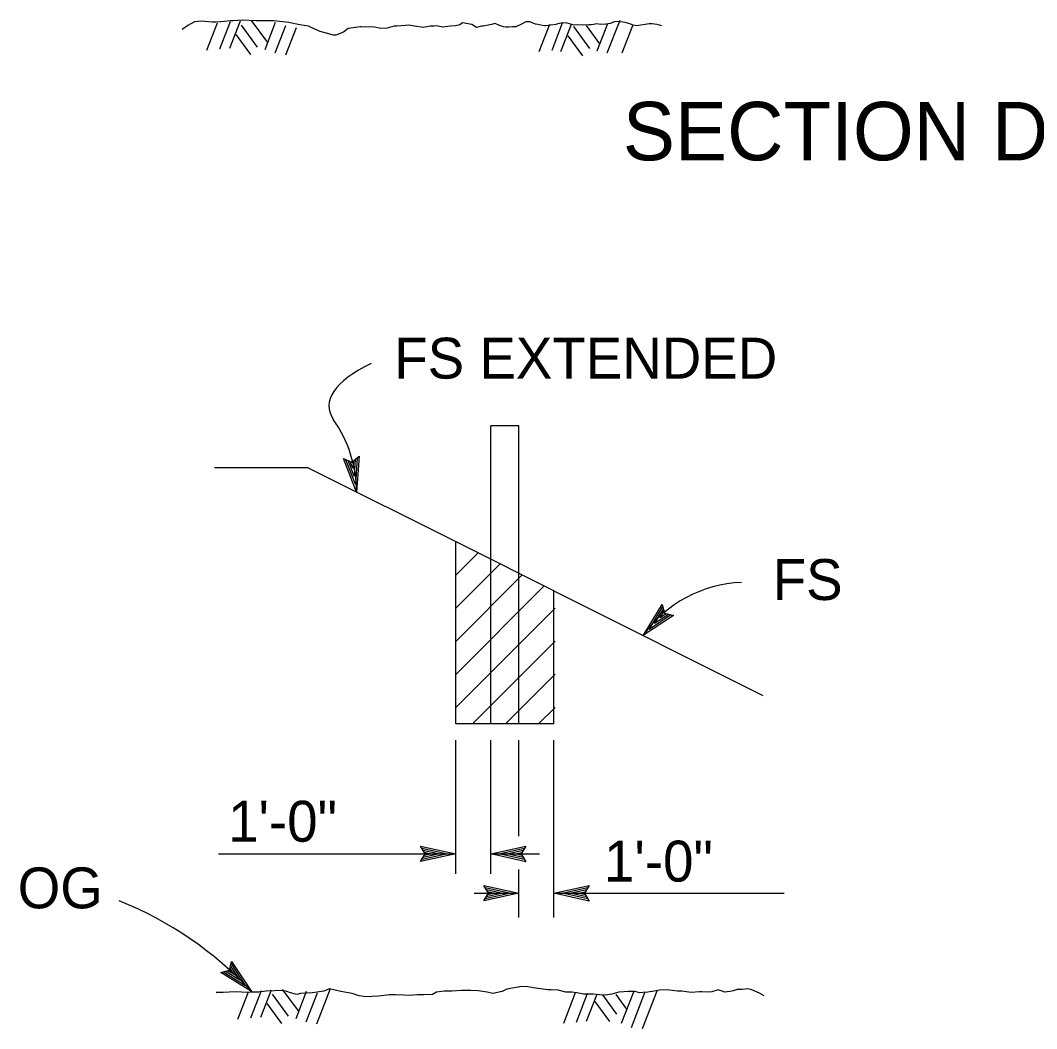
# Model space of a CAD drawing. Extents: x -894 to 866, y -476 to 714.
# Drawn here: x 195.7 to 369.6, y 151.5 to 324 of the extents above; entities that cross this region are included whole.
import ezdxf

# ---------------------------------------------------------------- set-up
doc = ezdxf.new("R2010")
doc.units = 0
for name, color, linetype in [('56 Stage 3 Anno', 7, 'Continuous'), ('57 Undefined', 7, 'Continuous'), ('59 Sndwall Anno', 7, 'Continuous'), ('60 Nongeo Data', 7, 'Continuous')]:
    doc.layers.add(name, color=color, linetype=linetype)

msp = doc.modelspace()

# ---------------------------------------------------------------- linework, layer by layer
at = {"layer": '56 Stage 3 Anno'}
for p, q in [((253.2297, 243.2757), (251.0053, 249.0048)), ((251.0053, 249.0048), (251.0053, 249.0048)), ((251.0053, 249.0048), (252.4411, 248.4158)), ((253.0151, 244.6501), (251.3958, 248.8272)), ((252.8127, 246.0071), (251.7655, 248.7048)), ((252.4411, 248.4158), (253.6446, 249.4095)), ((253.0057, 248.856), (252.8127, 246.0071)), ((253.3257, 249.1418), (253.021, 244.6398)), ((253.6446, 249.4095), (253.2297, 243.2757)), ((253.6446, 249.4095), (253.6446, 249.4095)), ((252.6045, 247.3729), (252.1564, 248.5268)), ((252.6895, 248.6292), (252.6045, 247.3729)), ((253.2297, 243.2757), (253.2297, 243.2757)), ((302.3122, 218.7856), (305.5048, 224.0367)), ((303.2721, 219.7918), (305.6012, 223.6186)), ((304.2256, 220.7781), (305.7292, 223.2509)), ((305.1827, 221.7745), (305.826, 222.8324)), ((305.5048, 224.0367), (305.5048, 224.0367)), ((305.5048, 224.0367), (305.9111, 222.5387)), ((307.4319, 222.1887), (302.3122, 218.7856)), ((307.0252, 222.2789), (303.2674, 219.7808)), ((306.604, 222.3588), (304.2256, 220.7781)), ((306.2315, 222.4718), (305.1827, 221.7745)), ((305.9111, 222.5387), (307.4319, 222.1887)), ((307.4319, 222.1887), (307.4319, 222.1887)), ((302.3122, 218.7856), (302.3122, 218.7856)), ((270.1895, 177.9466), (270.1895, 200.8419)), ((276.1895, 177.9466), (276.1895, 200.8419)), ((281.0068, 184.3994), (281.0068, 200.8419)), ((287.0068, 170.4821), (287.0068, 200.8419)), ((264.9896, 181.375), (264.1896, 182.7151)), ((264.1896, 182.7151), (264.1896, 182.7151)), ((264.1896, 182.7151), (270.1895, 181.375)), ((276.1895, 181.375), (282.1895, 182.7053)), ((282.1895, 182.7053), (281.3895, 181.375)), ((282.1895, 182.7053), (282.1895, 182.7053)), ((229.6047, 181.375), (270.1895, 181.375)), ((270.1895, 181.375), (264.1892, 180.0451)), ((264.1896, 180.0451), (264.9896, 181.375)), ((264.4061, 182.3592), (268.8096, 181.3758)), ((268.7986, 181.3718), (264.4242, 180.4045)), ((267.4266, 181.3773), (264.6014, 180.751)), ((264.6396, 181.9998), (267.4266, 181.3773)), ((264.8159, 181.6529), (266.0451, 181.3785)), ((266.0451, 181.3785), (264.8364, 181.1104)), ((270.1895, 181.375), (270.1895, 181.375)), ((276.1895, 181.375), (284.528, 181.375)), ((282.1895, 180.0352), (276.1895, 181.375)), ((276.1895, 181.375), (276.1895, 181.375)), ((281.9729, 180.3911), (277.5694, 181.3746)), ((277.5804, 181.3785), (281.9544, 182.3458)), ((278.9521, 181.373), (281.7773, 181.9994)), ((281.7391, 180.7506), (278.9521, 181.373)), ((280.3336, 181.3718), (281.5422, 181.6399)), ((281.5631, 181.0974), (280.3336, 181.3718)), ((281.3895, 181.375), (282.1895, 180.0352)), ((264.1896, 180.0451), (264.1896, 180.0451)), ((282.1895, 180.0352), (282.1895, 180.0352)), ((281.0068, 170.4821), (281.0068, 178.6833)), ((275.8068, 174.6451), (275.0068, 175.9848)), ((275.0068, 175.9848), (275.0068, 175.9848)), ((275.0068, 175.9848), (281.0068, 174.6451)), ((287.0068, 174.6451), (293.0071, 175.975)), ((293.0067, 175.975), (292.2067, 174.6451)), ((293.0067, 175.975), (293.0067, 175.975)), ((273.345, 174.6451), (281.0068, 174.6451)), ((281.0068, 174.6451), (275.0068, 173.3148)), ((275.0068, 173.3148), (275.8068, 174.6451)), ((275.2233, 175.6293), (279.6269, 174.6455)), ((279.6158, 174.6415), (275.2414, 173.6742)), ((278.2438, 174.647), (275.419, 174.0211)), ((275.4572, 175.2695), (278.2438, 174.647)), ((275.6332, 174.923), (276.8627, 174.6482)), ((276.8627, 174.6482), (275.6536, 174.3805)), ((281.0068, 174.6451), (281.0068, 174.6451)), ((293.0067, 173.3053), (287.0068, 174.6451)), ((287.0068, 174.6451), (287.0068, 174.6451)), ((287.0068, 174.6451), (326.387, 174.6451)), ((292.7902, 173.6608), (288.3867, 174.6443)), ((288.3977, 174.6486), (292.7721, 175.6159)), ((289.7697, 174.6431), (292.5949, 175.2691)), ((292.5567, 174.0207), (289.7697, 174.6431)), ((291.1512, 174.6419), (292.3599, 174.9096)), ((292.3804, 174.3671), (291.1512, 174.6419)), ((292.2067, 174.6451), (293.0067, 173.3053)), ((275.0068, 173.3152), (275.0068, 173.3152)), ((293.0067, 173.3053), (293.0067, 173.3053)), ((231.4892, 161.4545), (231.8427, 162.9742)), ((231.5569, 161.775), (232.2518, 160.7242)), ((231.6707, 162.1467), (233.2459, 159.7648)), ((231.7518, 162.5679), (234.2403, 158.8042)), ((231.8427, 162.9742), (231.8427, 162.9742)), ((231.8427, 162.9742), (235.2336, 157.8463)), ((229.9903, 161.0518), (231.4892, 161.4545)), ((235.2336, 157.8463), (229.9903, 161.0518)), ((229.9903, 161.0518), (229.9903, 161.0518)), ((234.2297, 158.8089), (230.4085, 161.1475)), ((233.2459, 159.7648), (230.777, 161.2742)), ((232.2518, 160.7242), (231.1955, 161.3699)), ((235.2336, 157.8463), (235.2336, 157.8463))]:
    msp.add_line(p, q, dxfattribs=at)
for centre, radius, start, end in [((231.321, 243.0933), 21.925, 0.448369, 34.989361), ((320.0334, 205.9363), 21.925, 92.485356, 143.924144), ((189.2056, 114.8292), 63.0006, 43.063294, 68.21785)]:
    msp.add_arc(centre, radius, start, end, dxfattribs=at)
msp.add_ellipse((302.6702, 259.8869), major_axis=(-54.1772, -1.9881), ratio=0.25888684, start_param=5.75077625, end_param=6.44495866, dxfattribs=at)
at = {"layer": '59 Sndwall Anno'}
for p, q in [((229.3718, 323.5188), (227.5608, 318.8558)), ((231.5675, 323.7499), (229.7565, 319.0869)), ((233.301, 323.8657), (231.4899, 319.2023)), ((235.1951, 323.9991), (237.9612, 320.2424)), ((239.31, 323.6346), (237.499, 318.9712)), ((288.4237, 323.5188), (286.6127, 318.8558)), ((298.2465, 323.9814), (296.0662, 318.3668)), ((233.4616, 323.1901), (236.2277, 319.4334)), ((241.0435, 323.0566), (239.2325, 318.3936)), ((242.8927, 322.7101), (241.0813, 318.0468)), ((286.228, 323.2877), (284.417, 318.6247)), ((289.9261, 323.2877), (288.115, 318.6247)), ((290.3178, 322.959), (293.0843, 319.2023)), ((292.5079, 323.1479), (294.8174, 320.0113)), ((296.1666, 323.4035), (294.3552, 318.7401)), ((300.4422, 323.0566), (298.6312, 318.3936)), ((232.5372, 321.5724), (235.0565, 318.1507)), ((289.3934, 321.3413), (291.9127, 317.9196)), ((234.6758, 157.7132), (232.8648, 153.0502)), ((236.8714, 157.9443), (235.0604, 153.2813)), ((238.6049, 158.0601), (236.7939, 153.3971)), ((238.7655, 157.3845), (241.5321, 153.6282)), ((240.499, 158.1935), (243.2651, 154.4368)), ((244.6143, 157.829), (242.8029, 153.166)), ((246.471, 157.5691), (244.5364, 152.588)), ((248.7253, 158.2656), (246.3856, 152.2416)), ((290.6591, 157.5971), (288.6316, 152.3766)), ((292.6532, 157.3097), (290.8056, 152.5518)), ((294.2934, 157.1853), (292.539, 152.6676)), ((295.2965, 157.2317), (297.6949, 153.9746)), ((297.5788, 157.2955), (299.4284, 154.7837)), ((300.606, 157.7353), (298.5091, 152.3361)), ((302.5107, 157.5979), (300.1949, 151.6353)), ((304.615, 157.9093), (302.113, 151.4672)), ((237.8411, 155.7668), (240.3604, 152.3455)), ((294.004, 156.1132), (296.5237, 152.692))]:
    msp.add_line(p, q, dxfattribs=at)
for points in [[(270.1895, 229.0506), (274.0253, 232.8863)], [(270.1895, 223.3939), (277.7942, 230.9985)], [(270.1895, 217.7368), (281.5631, 229.1107)], [(270.1895, 212.0801), (285.332, 227.2225)], [(270.1895, 206.423), (287.1887, 223.4225)], [(273.0371, 203.6139), (287.1887, 217.7659)], [(278.6942, 203.6143), (287.1887, 212.1088)], [(284.3509, 203.6143), (287.1887, 206.4521)]]:
    msp.add_lwpolyline(points, dxfattribs=at)
at = {"layer": '60 Nongeo Data'}
for p, q in [((281.0068, 254.5977), (276.1895, 254.5977)), ((276.1895, 203.6139), (276.1895, 254.5977)), ((281.0068, 203.6139), (281.0068, 254.5977)), ((244.9415, 247.4552), (228.9297, 247.4552)), ((244.9415, 247.4552), (271.3383, 234.2324)), ((270.1895, 203.6139), (270.1895, 234.8079)), ((271.3383, 234.2324), (287.1505, 226.3119)), ((287.0068, 203.6139), (287.0068, 226.3839)), ((287.1914, 226.2914), (322.7661, 208.471)), ((287.0068, 203.6139), (270.1895, 203.6139))]:
    msp.add_line(p, q, dxfattribs=at)
for points in [[(305.4359, 323.0535), (305.0343, 323.2031), (304.5827, 323.3019), (303.83, 323.3999), (303.278, 323.3983), (301.1717, 323.0889), (300.5693, 323.1873), (300.3686, 323.2369), (299.967, 323.3865), (299.1638, 323.6353), (297.9095, 323.7818), (297.3575, 323.7798), (296.6056, 323.4755), (295.8532, 323.3723), (294.9505, 323.3188), (294.3481, 323.4172), (293.7965, 323.3145), (293.3953, 323.2629), (292.9438, 323.2109), (292.141, 323.2082), (291.0371, 323.2546), (290.4355, 323.2023), (290.0839, 323.3015), (289.2808, 323.4999), (288.5284, 323.5979), (287.6757, 323.394), (287.3249, 323.292), (285.6194, 323.0849), (285.3686, 323.0838), (284.7662, 323.1826), (284.2143, 323.281), (283.8631, 323.3302), (282.8591, 323.729), (282.2068, 323.7771), (281.4548, 323.372), (280.5025, 322.9161), (279.9005, 322.9137), (279.1981, 322.8613), (278.7469, 322.8594), (278.3454, 322.9086), (277.6926, 323.1074), (276.9399, 323.457), (276.2879, 323.3038), (274.8836, 322.9968), (274.5828, 322.996), (273.73, 322.7916), (272.9265, 323.292), (271.3706, 323.5881), (270.9198, 323.2346), (270.1674, 323.081), (269.3151, 323.0279), (268.4119, 322.8735), (267.9607, 322.822), (266.8564, 323.0696), (266.4552, 323.0176), (265.9033, 323.0161), (265.8033, 323.0153), (264.6497, 322.7601), (263.1442, 323.0062), (262.1407, 323.1535), (261.5387, 323.1515), (260.134, 322.9956), (259.6828, 322.994), (258.4793, 322.6881), (257.3253, 322.6338), (256.3718, 322.8314), (254.0139, 322.8735), (253.8131, 322.8731), (253.0608, 322.7696), (251.8068, 322.6145), (251.0053, 321.9578), (249.7021, 321.4499), (249.2502, 321.4987), (247.845, 321.8964), (246.9915, 322.0944), (246.088, 322.4936), (244.9832, 322.9928), (243.5281, 323.2393), (242.6746, 323.4377), (241.621, 323.6349), (240.1155, 323.831), (239.0616, 323.9279), (236.9545, 323.9204), (236.0518, 323.9176), (233.6435, 324.0094), (232.1888, 323.9038), (231.6368, 323.9019), (230.5837, 323.7975), (229.9313, 323.7452), (229.1789, 323.692), (228.527, 323.6897), (227.2726, 323.7861), (226.6203, 323.8846), (225.4663, 323.7294), (224.364, 323.122), (223.3616, 322.4141)], [(322.9658, 157.1026), (322.1622, 157.5526), (320.8567, 158.1014), (320.2043, 158.3002), (319.2012, 158.1959), (318.348, 158.1427), (317.6461, 157.9392), (317.0945, 157.8368), (316.1917, 157.7329), (315.9406, 157.8325), (315.0874, 158.1313), (314.0343, 157.7758), (313.4327, 157.7231), (312.2784, 157.7695), (311.9272, 157.7683), (310.4729, 157.6624), (308.867, 157.8581), (308.1142, 157.9057), (307.6626, 157.9546), (306.7595, 158.0518), (306.4583, 158.1014), (305.054, 158.0459), (304.7528, 157.9947), (304.1512, 157.892), (303.0477, 157.7372), (302.1949, 157.6337), (301.6434, 157.5813), (300.8902, 157.8301), (299.7363, 157.8262), (298.0812, 157.7199), (296.8776, 157.3636), (295.7741, 157.2085), (294.7709, 157.2553), (293.717, 157.3522), (292.7138, 157.349), (292.0615, 157.3971), (290.9072, 157.5939), (290.054, 157.6916), (289.0509, 157.7384), (287.7457, 158.0357), (286.4914, 158.1321), (285.9394, 158.1301), (284.7351, 158.2766), (283.832, 158.4246), (282.5272, 158.6211), (281.5237, 158.6679), (278.9658, 158.2061), (278.1139, 157.851), (276.5592, 157.4935), (275.5556, 157.6912), (274.0501, 157.9376), (272.7958, 157.9833), (271.1903, 157.9778), (269.5351, 157.8715), (268.2304, 157.8668), (266.9265, 157.7112), (266.2249, 157.3065), (264.7202, 157.251), (263.5663, 157.2471), (262.3119, 157.142), (261.3088, 157.1888), (259.8537, 157.2845), (258.8505, 157.2305), (256.9946, 157.0227), (255.8907, 156.9687), (254.7871, 156.9144), (253.6832, 157.0616), (252.4785, 157.5101), (250.5214, 157.8553), (248.6139, 158.3014), (247.6116, 157.8955), (245.6553, 157.5868), (243.649, 157.479), (242.997, 157.3258), (241.8927, 157.5735), (241.2903, 157.8231), (240.5376, 158.0215), (237.7285, 157.8609), (236.5246, 157.7057), (235.2703, 157.7014), (234.3675, 157.6479), (232.7616, 157.7931), (231.4073, 157.738), (230.4041, 157.6841), (229.2002, 157.6298), (230.4014, 157.7199)]]:
    msp.add_lwpolyline(points, dxfattribs=at)

# ---------------------------------------------------------------- texts
at = {"layer": '57 Undefined'}
for s, height, p in [('SECTION D-D', 10, (298.7862, 300.0527)), ('FS EXTENDED', 7, (259.6753, 262.7012)), ('FS', 7, (324.4339, 224.8198)), ('1\'-0"', 7, (231.2429, 183.4607)), ('1\'-0"', 7, (295.5602, 176.6332)), ('OG', 7, (195.2424, 172.0584))]:
    msp.add_text(s, height=height, dxfattribs=at).set_placement(p)

doc.saveas('drawing.dxf')
